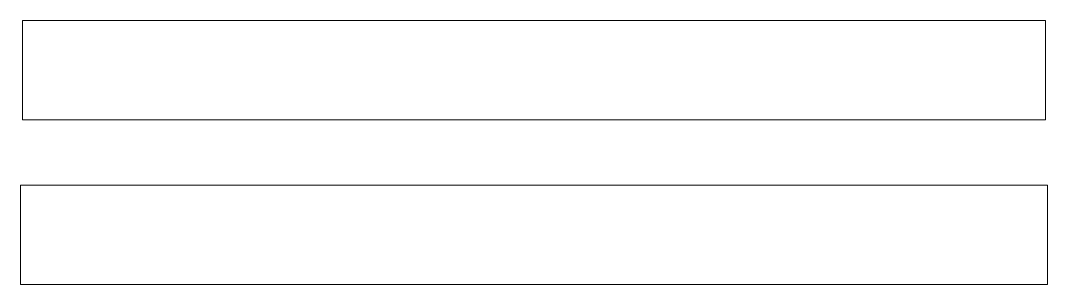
# Model space of a CAD drawing. Header units: inches. Extents: x 0.3 to 2.84, y 3.54 to 4.19.
import ezdxf

# ---------------------------------------------------------------- set-up
doc = ezdxf.new("R2010")
doc.units = ezdxf.units.IN
doc.header["$MEASUREMENT"] = 0
doc.layers.add('Layer 1', color=7, linetype='Continuous')

msp = doc.modelspace()

# ---------------------------------------------------------------- linework, layer by layer
at = {"layer": 'Layer 1', "color": 179, "lineweight": 5, "true_color": 0x231f20}
for points in [[(2.8345, 3.9487), (0.3059, 3.9487), (0.3059, 4.1948), (2.8345, 4.1948), (2.8345, 3.9487)], [(2.8395, 3.5416), (0.3009, 3.5416), (0.3009, 3.7877), (2.8395, 3.7877), (2.8395, 3.5416)]]:
    msp.add_lwpolyline(points, dxfattribs=at)

doc.saveas('drawing.dxf')
